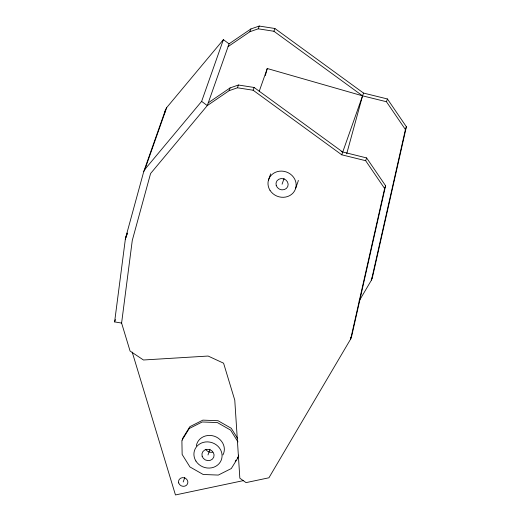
<?xml version="1.0" encoding="UTF-8"?>
<svg xmlns="http://www.w3.org/2000/svg" width="521" height="521" viewBox="0 0 521 521"><rect width="100%" height="100%" fill="white"/><g stroke="black" fill="none" stroke-linecap="round" stroke-linejoin="round"><path stroke-width="0.78" d="M341.17 151.598L366.634 157.935L385.592 185.743L351.649 336.273L350.679 339.034L268.934 477.783L246.042 482.615L239.842 478.206L234.776 400.167L223.581 363.189L208.12 356.045L143.457 359.991L130.074 351.043L121.601 323.059L114.613 321.906L125.444 238.475L143.75 171.565L165.522 109.833L166.694 107.593L223.398 39.655L229.058 43.855L250.881 28.955L259.217 26.05L274.893 28.499L363.528 93.077L387.429 98.964L406.387 126.779L372.443 277.302L371.473 280.07L359.086 301.092M121.601 323.059L132.275 240.435L150.582 173.526L207.286 105.587L229.11 90.687L237.446 87.782L253.128 90.231L341.756 154.809L365.657 160.696L384.615 188.511L350.679 339.034M371.473 280.07L405.41 129.54L406.387 126.779M164.245 114.503L165.522 109.833M265.332 75.565L267.26 68.518L362.551 95.838L386.452 101.732L405.41 129.54M346.693 153.806L362.551 95.838L273.922 31.267L258.24 28.811L249.904 31.716L228.081 46.623M143.75 171.565L144.923 169.325L166.694 107.593M125.444 238.475L127.326 233.141M125.287 239.282L127.437 233.187M114.613 321.906L115.421 319.62M144.923 169.325L201.634 101.387L223.398 39.655M229.058 43.855L207.286 105.587L201.634 101.387M229.11 90.687L230.087 87.919L238.416 85.014L254.098 87.469L342.733 152.041M249.904 31.716L250.881 28.955M237.446 87.782L238.416 85.014M258.24 28.811L259.217 26.05M253.128 90.231L254.098 87.469M273.922 31.267L274.893 28.499M259.224 91.299L267.26 68.518M268.4 180.286L270.673 173.838M282.063 184.206L284.088 178.475M183.203 481.984L184.805 477.431M295.733 188.127L298.005 181.673A14.223 12.96 19.4 0 0 298.292 180.351M207.99 454.97L210.015 449.239M341.756 154.809L363.528 93.077M365.657 160.696L366.634 157.935M386.452 101.732L387.429 98.964M384.615 188.511L385.592 185.743M371.206 279.406L372.443 277.302M350.828 337.673L351.649 336.273M235.205 461.424L236.026 460.102M237.25 458.115L238.064 456.8M208.263 102.826L230.087 87.919M243.717 480.544L175.46 494.95L132.217 352.124M237.4 438.115L231.252 428.269L218.019 420.721L202.877 420.128L189.891 426.653L182.539 438.545L182.571 440.108M237.98 441.932L230.601 430.112L217.368 422.564L202.226 421.971L189.24 428.496L181.894 440.388L182.142 454.455L189.931 466.94L203.164 474.481L218.306 475.074L231.291 468.548L238.644 456.657L238.611 455.093M196.313 445.93A14.223 12.96 19.4 0 1 214.398 436.24A14.223 12.96 19.4 0 1 222.923 454.957M212.594 452.215A6.161 5.614 19.4 0 1 205.684 449.31M269.982 190.276A14.223 12.96 19.4 0 0 294.385 191.227A14.223 12.96 19.4 0 0 281.835 171.109A14.223 12.96 19.4 0 0 269.982 190.276M276.202 185.443A6.161 5.614 19.4 0 0 286.452 188.381A6.161 5.614 19.4 0 0 283.548 178.794A6.161 5.614 19.4 0 0 276.202 185.443M178.69 482.941A4.741 4.318 19.4 0 0 186.57 485.201A4.741 4.318 19.4 0 0 184.336 477.822A4.741 4.318 19.4 0 0 178.69 482.941M195.909 461.046A14.223 12.96 19.4 0 0 220.311 461.997A14.223 12.96 19.4 0 0 207.755 441.88A14.223 12.96 19.4 0 0 195.909 461.046M202.128 456.207A6.161 5.614 19.4 0 0 212.379 459.151A6.161 5.614 19.4 0 0 209.475 449.558A6.161 5.614 19.4 0 0 202.128 456.207"/></g></svg>
